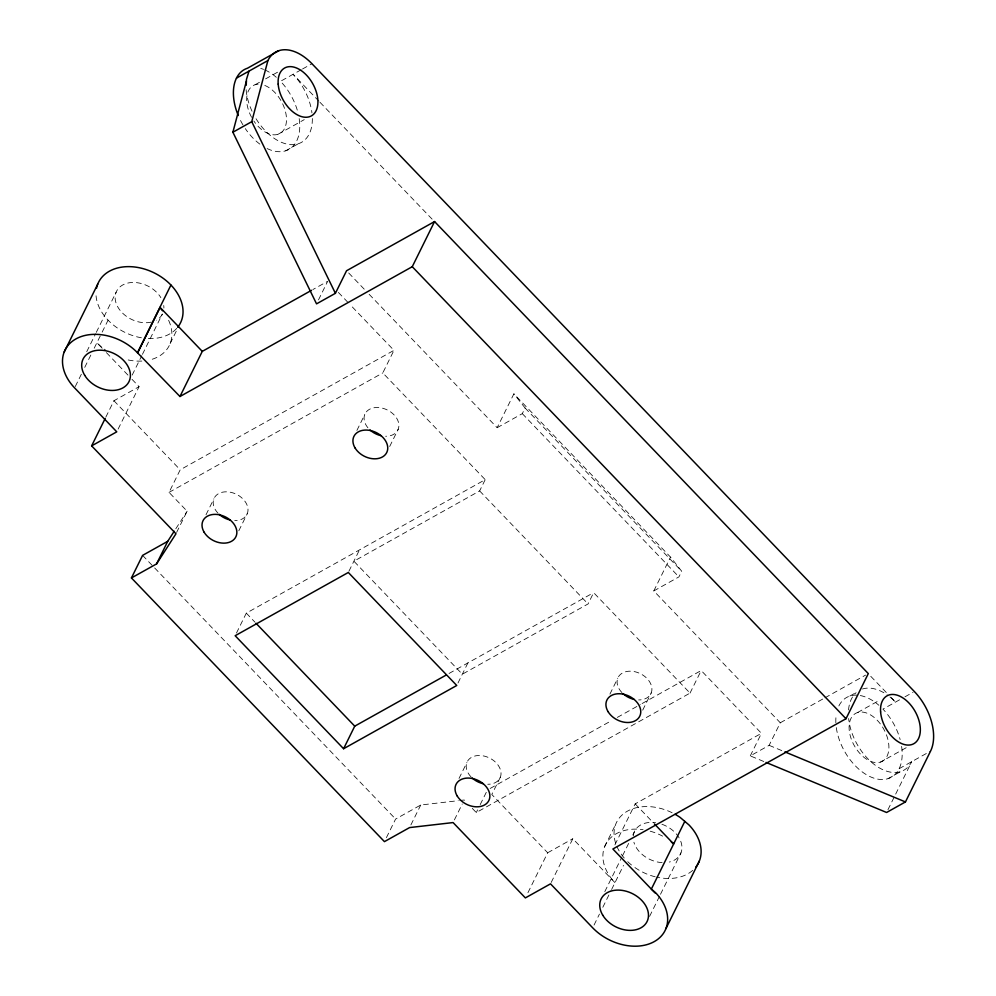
<?xml version="1.0" encoding="UTF-8"?>
<svg xmlns="http://www.w3.org/2000/svg" width="996" height="996" viewBox="0 0 996 996"><rect width="100%" height="100%" fill="white"/><g stroke="black" fill="none" stroke-linecap="round" stroke-linejoin="round"><path stroke-width="0.75" stroke-dasharray="4.98 3.74" d="M86.727 351.713L95.604 333.747M96.288 332.365L116.096 292.301M75.285 386.51L82.046 372.828M84.747 367.362L90.835 355.049M94.209 348.214L101.505 333.448M102.165 332.116L108.066 320.177M105.825 417.15L113.93 400.741L139.079 386.685L129.592 376.799M132.182 375.081L141.743 355.746M142.428 354.364L162.224 314.288M118.126 429.089L139.079 386.685M170.154 343.57L177.363 328.966M176.616 532.437L187.124 511.197L169.046 492.373L180.201 469.801L393.955 350.343L350.131 304.676M206.01 514.758L213.879 498.834M318.508 299.871L327.684 281.283L312.856 289.575M238.791 530.806L247.319 513.55M236.463 633.058L246.311 613.15L485.214 479.649L382.8 372.915L393.955 350.343M356.892 430.446L364.773 414.51M389.685 446.494L398.213 429.239M348.936 571.218L359.469 549.904M369.143 294.293L497.153 427.707L513.886 393.843L670.507 557.088L681.712 571.243L678.936 576.883L653.787 590.939L780.291 722.772L769.136 745.344L750.274 755.889L764.629 761.84M472.266 808.366L476.275 812.549L690.029 693.104L593.641 592.657L588.076 603.937L462.331 674.205L353.891 561.196L479.636 490.928L485.214 479.649M497.153 427.707L522.302 413.651L525.091 408.011L513.886 393.843M457.998 682.982L467.908 662.913M386.411 837.648L395.599 819.061L420.748 805.005L458.235 800.684M410.9 824.925L420.748 805.005M459.019 778.449L466.9 762.513M454.388 819.907L462.256 803.984M476.275 812.549L477.594 809.897M480.209 804.594L487.43 789.99M500.341 777.241L491.812 794.497L547.676 852.763L527.394 893.798M653.787 590.939L670.507 557.088M609.913 694.125L617.781 678.189M551.186 882.481L572.825 838.719L614.993 882.668A45.716 33.154 26.3 0 1 605.755 844.222A45.716 33.154 26.3 0 1 643.092 829.693M642.694 710.173L651.222 692.917M604.622 846.687L615.777 824.128M614.906 844.894L635.187 803.872L761.43 733.317L701.184 670.532L641.661 703.798M690.029 693.104L701.184 670.532M604.809 891.632L621.878 857.095M622.562 855.713L629.385 841.894M632.796 834.984L634.166 832.22M594.039 925.06L599.443 914.116M602.817 907.281L610.934 890.872M611.606 889.503L623.521 865.4M649.579 916.395L659.813 895.665M660.497 894.284L680.99 852.837M750.274 755.889L761.43 733.317M887.946 809.723L911.689 761.691A45.716 28.162 60.8 0 1 876.43 766.048A45.716 28.162 60.8 0 1 848.629 718.527M175.806 528.776L187.124 511.197M255.113 84.735L260.354 81.809M265.596 78.883L278.693 71.563M301.178 69.757L280.523 81.299A45.716 28.162 60.8 0 1 297.742 111.764M302.523 68.998L311.96 63.732M278.046 134.286L304.241 119.645M285.69 150.807L298.265 143.773M169.046 492.373L382.8 372.915M449.047 673.458L593.641 592.657M490.132 788.471L611.893 720.432M617.308 717.406L640.303 704.558M547.676 852.763L572.825 838.719M780.291 722.772L823.617 698.557M824.974 697.81L865.599 675.101M849.887 696.042L856.162 692.519M857.531 712.551L879.792 700.113M899.55 699.827L882.942 709.115A45.716 28.162 60.8 0 1 900.147 739.58M904.941 696.827L913.021 692.307M880.464 762.102A27.427 16.895 60.8 0 0 877.364 720.407A27.427 16.895 60.8 0 0 849.165 729.483A27.427 16.895 60.8 0 0 880.464 762.102L907.966 746.726M899.114 768.713L930.55 751.146M888.108 778.623L900.683 771.589M459.729 800.51L464.223 800L466.24 802.091M769.136 745.344L782.047 750.71M318.919 101.181L293.098 74.277A45.716 28.162 60.8 0 1 311.947 112.922M319.99 102.302L432.949 220.016M870.765 676.309L886.901 693.116M891.208 697.611L895.516 702.093A45.716 28.162 60.8 0 0 888.295 695.694M525.091 408.011L681.712 571.243M522.302 413.651L678.936 576.883M348.7 272.991L364.835 289.811M338.379 292.426L349.061 303.568M479.636 490.928L588.076 603.937M635.187 803.872L653.351 822.796M102.19 348.226L96.911 342.736A45.716 33.154 26.3 0 0 105.775 350.268M106.398 352.621L128.534 375.704M113.93 400.741L180.201 469.801M246.311 613.15L254.901 622.102M142.59 555.382L395.599 819.061M650.189 831.187A45.716 33.154 26.3 0 1 662.614 836.13M168.61 320.289A45.716 33.154 26.3 0 1 149.3 360.042M141.83 361.075A45.716 33.154 26.3 0 1 127.413 359.793M176.728 328.381A45.716 33.154 26.3 0 1 147.097 338.466M141.407 337.781A45.716 33.154 26.3 0 1 95.977 292.824M162.423 314.014A25.597 18.575 26.3 0 1 156.372 320.189M151.243 322.131A25.597 18.575 26.3 0 1 118.138 307.552A25.597 18.575 26.3 0 1 127.762 283.076A25.597 18.575 26.3 0 1 160.866 297.655M163.73 305.498A25.597 18.575 26.3 0 1 163.879 308.075M692.706 870.38A45.716 33.154 26.3 0 1 656.65 877.14M655.231 876.804A45.716 33.154 26.3 0 1 632.634 865.885M631.476 864.976A45.716 33.154 26.3 0 1 627.131 861.104M624.243 858.017A45.716 33.154 26.3 0 1 621.89 815.176A45.716 33.154 26.3 0 1 672.437 812.885M661.904 824.24A25.597 18.575 26.3 0 1 681.638 844.384A25.597 18.575 26.3 0 1 669.312 862.05M662.141 862.623A25.597 18.575 26.3 0 1 633.904 842.255M633.294 835.806A25.597 18.575 26.3 0 1 655.555 822.671M218.024 513.214A18.289 13.259 26.3 0 1 220.925 492.609A18.289 13.259 26.3 0 1 246.535 503.889A18.289 13.259 26.3 0 1 234.745 520.584M471.046 776.905A18.289 13.259 26.3 0 1 473.934 756.288A18.289 13.259 26.3 0 1 499.556 767.567A18.289 13.259 26.3 0 1 487.766 784.263M367.91 427.782A18.289 13.259 26.3 0 1 372.666 408.036A18.289 13.259 26.3 0 1 397.616 419.976A18.289 13.259 26.3 0 1 385.639 436.26M621.927 692.581A18.289 13.259 26.3 0 1 624.816 671.976A18.289 13.259 26.3 0 1 650.438 683.244A18.289 13.259 26.3 0 1 638.648 699.939M312.346 118.512A45.716 28.162 60.8 0 1 291.977 144.681A45.716 28.162 60.8 0 1 255.499 117.839M252.025 111.216A45.716 28.162 60.8 0 1 246.099 89.403M848.53 709.974A45.716 28.162 60.8 0 1 856.087 692.681M862.449 689.008A45.716 28.162 60.8 0 1 887.237 694.922M264.787 85.432A27.427 16.895 60.8 0 1 285.591 125.969A27.427 16.895 60.8 0 1 253.818 120.989M251.59 117.304A27.427 16.895 60.8 0 1 259.719 84.224M901.604 746.415A45.716 28.162 60.8 0 1 873.592 778.05A45.716 28.162 60.8 0 1 835.943 724.241M835.856 722.772A45.716 28.162 60.8 0 1 836.291 714.306M838.869 705.94A45.716 28.162 60.8 0 1 857.556 695.183M860.307 695.544A45.716 28.162 60.8 0 1 878.883 705.268M299.186 118.599A45.716 28.162 60.8 0 1 267.102 148.553M259.856 144.121A45.716 28.162 60.8 0 1 245.315 128.633M242.924 124.861A45.716 28.162 60.8 0 1 239.451 118.25M260.728 68.4A45.716 28.162 60.8 0 1 263.591 69.384M264.824 69.894A45.716 28.162 60.8 0 1 276.477 77.439"/><path stroke-width="1.49" d="M246.249 85.245L246.448 79.468L249.037 71.09M655.044 892.951L612.876 849.003L846.002 718.726L868.3 673.595L434.567 221.56L346.546 270.75L335.403 293.31L316.541 303.855L232.89 132.231L246.398 81.099M335.403 293.31L251.751 121.686L267.899 60.557A45.716 28.162 60.8 0 1 311.96 63.732L914.378 691.548A45.716 28.162 60.8 0 1 930.55 751.146L905.451 801.929L886.589 812.475L766.061 762.438M64.242 351.912L97.695 284.209M684.8 821.389L651.347 889.092L655.555 892.665A45.716 33.154 26.3 0 1 654.235 941.618A45.716 33.154 26.3 0 1 592.682 927.799L550.514 883.85L525.365 897.906L453.08 822.572L409.593 827.576L384.444 841.632L131.435 577.941L156.584 563.898L175.968 533.769L91.632 445.872L116.769 431.828L74.6 387.88A45.716 33.154 26.3 0 1 75.92 338.914A45.716 33.154 26.3 0 1 137.473 352.746L170.939 285.043M91.632 445.872L105.153 418.519M137.797 352.559L160.107 307.428L202.275 351.376L179.965 396.508L137.473 352.746M131.435 577.941L142.59 555.382L167.726 541.326L174.2 531.279M156.584 563.898L167.726 541.326M179.965 396.508L412.257 266.704L434.567 221.56M343.595 748.731L456.753 685.485L348.314 572.476L235.156 635.722L343.595 748.731L354.738 726.159L446.357 674.964M665.913 928.633L699.379 860.93M278.905 50.659L247.469 68.226A45.716 28.162 60.8 0 0 238.256 115.536M236.463 78.124L267.899 60.557M232.89 132.231L251.751 121.686M160.107 307.428L159.783 307.602A45.716 33.154 26.3 0 1 162.585 310.764M202.275 351.376L311.511 290.334M784.923 751.893L905.451 801.929M671.316 841.981L673.657 843.961L654.422 823.916M412.257 266.704L846.002 718.726M255.972 623.222L354.738 726.159M96.475 288.392A45.716 33.154 26.3 0 1 153.484 272.531A45.716 33.154 26.3 0 1 177.674 327.273M675.089 814.28A45.716 33.154 26.3 0 1 680.144 817.43L689.008 824.962A45.716 33.154 26.3 0 1 695.756 867.192M230.225 520.037A18.289 13.259 26.3 0 1 219.12 514.285M483.247 783.728A18.289 13.259 26.3 0 1 472.141 777.963M381.119 435.725A18.289 13.259 26.3 0 1 370.014 429.961M634.128 699.404A18.289 13.259 26.3 0 1 623.023 693.652M84.672 375.255A25.597 18.575 26.3 0 0 126.89 384.742A25.597 18.575 26.3 0 0 106.56 350.928A25.597 18.575 26.3 0 0 84.672 375.255M602.742 915.187A25.597 18.575 26.3 0 0 644.96 924.662A25.597 18.575 26.3 0 0 624.641 890.847A25.597 18.575 26.3 0 0 602.742 915.187M457.201 795.978A18.289 13.259 26.3 0 0 487.355 802.751A18.289 13.259 26.3 0 0 472.839 778.598A18.289 13.259 26.3 0 0 457.201 795.978M204.18 532.3A18.289 13.259 26.3 0 0 234.334 539.073A18.289 13.259 26.3 0 0 219.817 514.907A18.289 13.259 26.3 0 0 204.18 532.3M355.074 447.976A18.289 13.259 26.3 0 0 385.228 454.749A18.289 13.259 26.3 0 0 370.711 430.596A18.289 13.259 26.3 0 0 355.074 447.976M608.083 711.667A18.289 13.259 26.3 0 0 638.237 718.44A18.289 13.259 26.3 0 0 623.72 694.274A18.289 13.259 26.3 0 0 608.083 711.667M278.183 84.1A27.427 16.895 60.8 0 0 309.482 116.719A27.427 16.895 60.8 0 0 306.382 75.024A27.427 16.895 60.8 0 0 278.183 84.1M880.601 711.916A27.427 16.895 60.8 0 0 911.9 744.535A27.427 16.895 60.8 0 0 908.8 702.84A27.427 16.895 60.8 0 0 880.601 711.916"/></g></svg>
